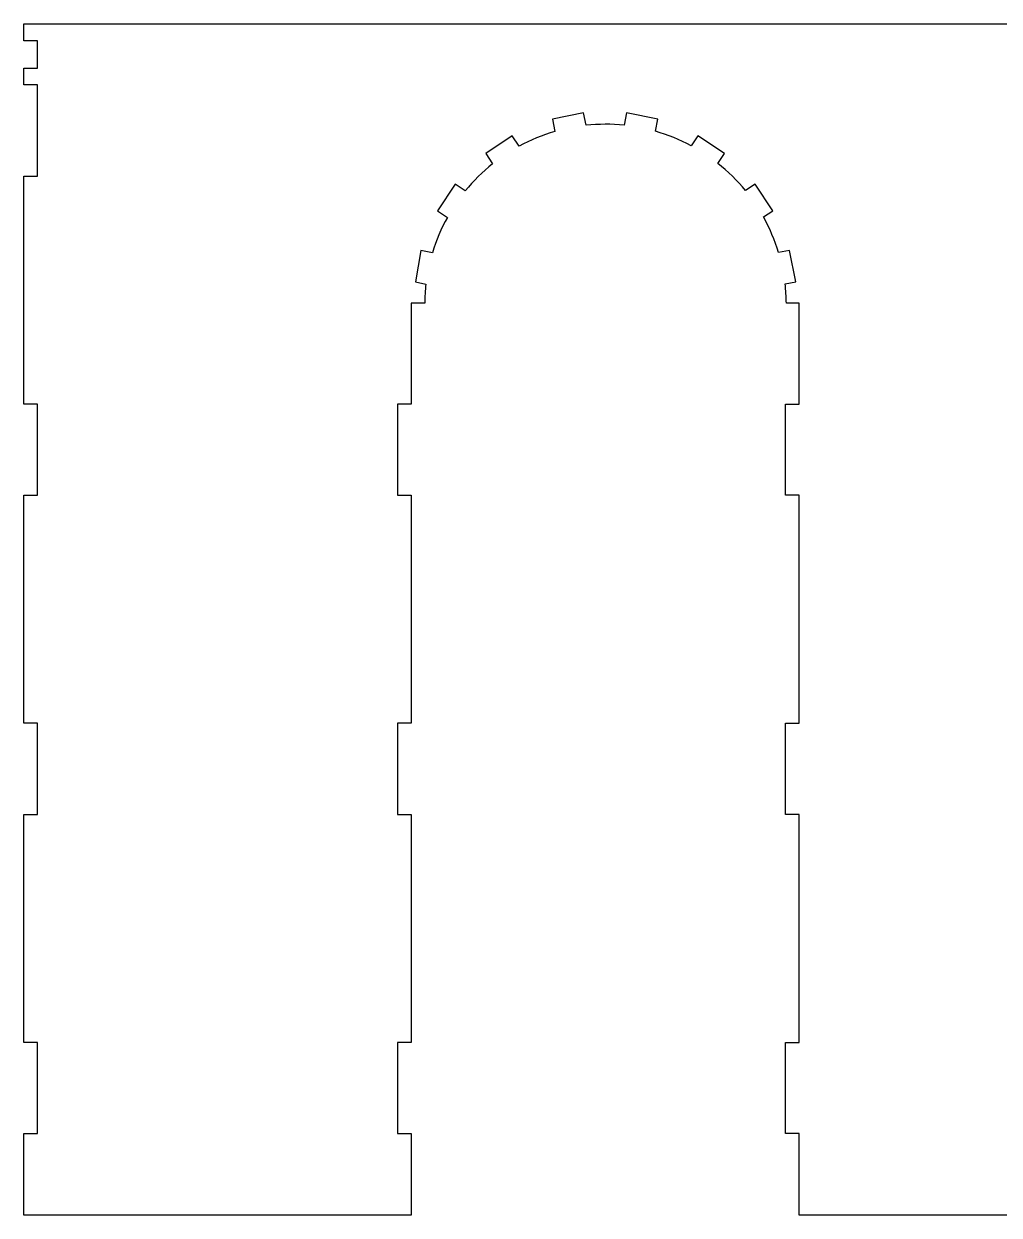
# Model space of a CAD drawing. Extents: x -1323 to 1705, y -706 to 926.
# Drawn here: x 880.8 to 1094.6, y -28.6 to 232.7 of the extents above; entities that cross this region are included whole.
import ezdxf

# ---------------------------------------------------------------- set-up
doc = ezdxf.new("R2010")
doc.units = 0
doc.layers.add('CAMADA_1', color=7, linetype='CONTINUOUS')

msp = doc.modelspace()

# ---------------------------------------------------------------- linework, layer by layer
at = {"layer": 'CAMADA_1'}
for points in [[(1012.4002, 210.4552), (1011.3603, 210.5488), (1010.3188, 210.6149), (1009.2762, 210.6536), (1008.2332, 210.6648), (1007.1903, 210.6487), (1006.148, 210.605), (1005.1068, 210.534), (1004.0673, 210.4355), (1003.5319, 213.1379), (996.6654, 211.7777), (997.2013, 209.0723), (996.1915, 208.7625), (995.1909, 208.426), (994.2, 208.0632), (993.2192, 207.6742), (992.2491, 207.2593), (991.2902, 206.8186), (990.343, 206.3524), (989.4081, 205.8609), (987.8827, 208.1429), (982.0631, 204.2528), (983.575, 201.9911), (982.7566, 201.3191), (981.957, 200.626), (981.1763, 199.9119), (980.4152, 199.1775), (979.6739, 198.4229), (978.9528, 197.6488), (978.2524, 196.8554), (977.5731, 196.0431), (975.3465, 197.5273), (971.4641, 191.7025), (973.6507, 190.2451), (973.1505, 189.3141), (972.6755, 188.3706), (972.2259, 187.4151), (971.802, 186.4481), (971.404, 185.4702), (971.0321, 184.4819), (970.6866, 183.4837), (970.3676, 182.4761), (967.8572, 182.9734), (966.6721, 176.0721), (968.9433, 175.6222), (968.8853, 175.0965), (968.8344, 174.5701), (968.7904, 174.0431), (968.7535, 173.5157), (968.7237, 172.9877), (968.7009, 172.4594), (968.6851, 171.9308), (968.6764, 171.402), (965.6764, 171.402), (965.6764, 149.3009), (962.6764, 149.3009), (962.6764, 129.3009), (965.6764, 129.3009), (965.6764, 79.3009), (962.6764, 79.3009), (962.6764, 59.3009), (965.6764, 59.3009), (965.6764, 9.3008), (962.6764, 9.3008), (962.6764, -10.6991), (965.6764, -10.6991), (965.6764, -28.598), (880.7737, -28.598), (880.7737, -10.6991), (883.7737, -10.6991), (883.7737, 9.3008), (880.7737, 9.3008), (880.7737, 59.3009), (883.7737, 59.3009), (883.7737, 79.3009), (880.7737, 79.3009), (880.7737, 129.3009), (883.7737, 129.3009), (883.7737, 149.3009), (880.7737, 149.3009), (880.7737, 199.3009), (883.7737, 199.3009), (883.7737, 219.3009), (880.7737, 219.3009), (880.7737, 222.998), (883.7737, 222.998), (883.7737, 228.998), (880.7737, 228.998), (880.7737, 232.6952), (1135.69, 232.6952)], [(1135.69, -28.598), (1050.7873, -28.598), (1050.7873, -10.6991), (1047.7873, -10.6991), (1047.7873, 9.3008), (1050.7873, 9.3008), (1050.7873, 59.3009), (1047.7873, 59.3009), (1047.7873, 79.3009), (1050.7873, 79.3009), (1050.7873, 129.3009), (1047.7873, 129.3009), (1047.7873, 149.3009), (1050.7873, 149.3009), (1050.7873, 171.402), (1047.9767, 171.402), (1047.9679, 171.9355), (1047.9519, 172.4687), (1047.9287, 173.0016), (1047.8984, 173.5341), (1047.8609, 174.0662), (1047.8162, 174.5977), (1047.7644, 175.1286), (1047.7055, 175.6589), (1050.0614, 176.1256), (1048.6659, 182.9851), (1046.2748, 182.5115), (1045.9521, 183.5269), (1045.6025, 184.5328), (1045.2261, 185.5285), (1044.8233, 186.5137), (1044.3941, 187.4876), (1043.9389, 188.4499), (1043.4578, 189.3999), (1042.9511, 190.3372), (1044.9995, 191.7025), (1041.1172, 197.5273), (1039.0132, 196.1249), (1038.3274, 196.9403), (1037.6204, 197.7366), (1036.8925, 198.5133), (1036.1441, 199.2701), (1035.3757, 200.0065), (1034.5877, 200.7221), (1033.7804, 201.4166), (1032.9544, 202.0895), (1034.4005, 204.2528), (1028.5809, 208.1429), (1027.1058, 205.936), (1026.1658, 206.4254), (1025.2135, 206.8893), (1024.2495, 207.3274), (1023.2744, 207.7395), (1022.2886, 208.1255), (1021.2927, 208.4851), (1020.2872, 208.818), (1019.2726, 209.1242), (1019.7983, 211.7777), (1012.9317, 213.1379), (1012.4002, 210.4551)]]:
    msp.add_lwpolyline(points, dxfattribs=at)

doc.saveas('drawing.dxf')
